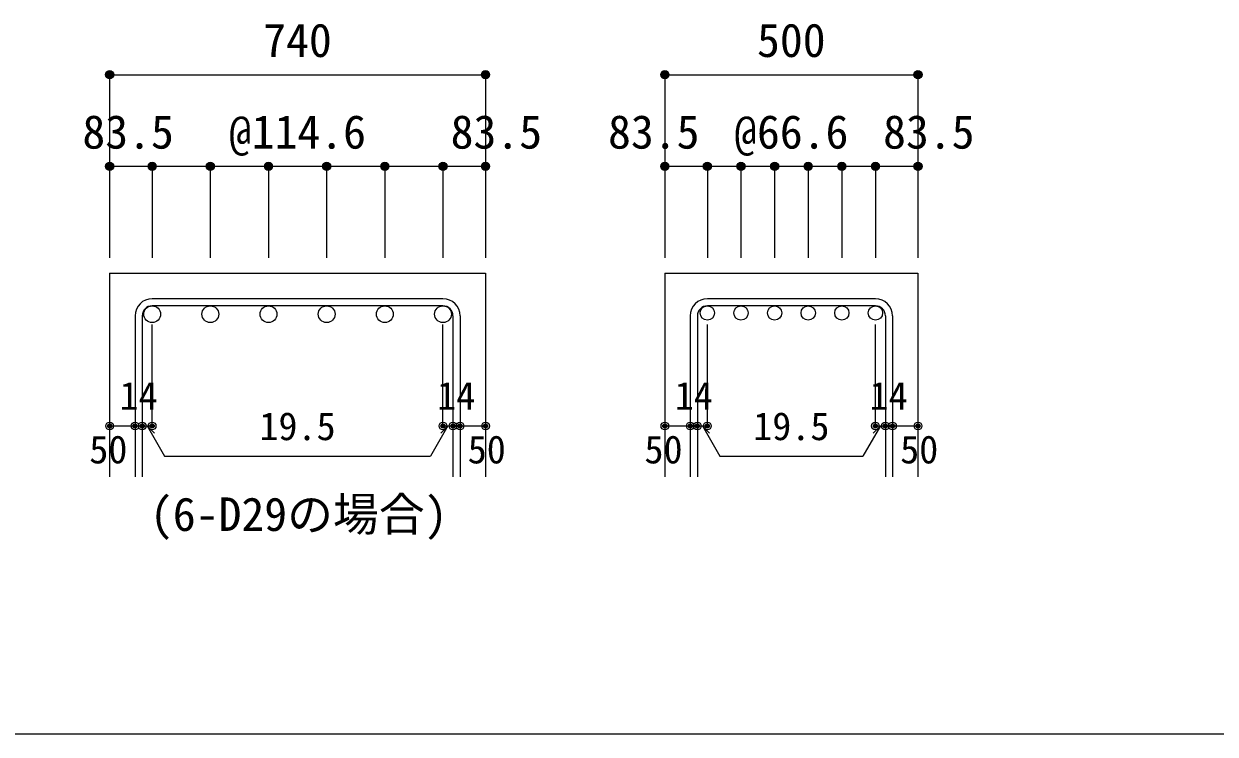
# Model space of a CAD drawing. Units: millimetres at full size, sheet at 1:30. Extents: x -5973 to 5954, y -4195 to 4201.
# Drawn here: x -955 to 1384, y -4195 to -2800 of the extents above; entities that cross this region are included whole.
import ezdxf
from ezdxf.enums import TextEntityAlignment as Align

# ---------------------------------------------------------------- set-up
doc = ezdxf.new("R2010")
doc.units = ezdxf.units.MM
doc.header["$LTSCALE"] = 30
doc.header["$PDMODE"] = 32
doc.header["$PDSIZE"] = 15
for name, color, linetype in [('0-1', 2, 'Continuous'), ('0-5', 7, 'Continuous'), ('0-6', 7, 'Continuous'), ('0-7', 4, 'Continuous'), ('0-D', 4, 'Continuous'), ('F-0_枠', 6, 'Continuous')]:
    doc.layers.add(name, color=color, linetype=linetype)
doc.styles.add('ＭＳ ゴシック', font='')
doc.styles.get('ＭＳ ゴシック').set_extended_font_data('MS Gothic')

msp = doc.modelspace()

# ---------------------------------------------------------------- linework, layer by layer
at = {"layer": '0-1'}
for p, q in [((-786.1, -3289.89), (-786.1, -3689.89)), ((-786.1, -3289.89), (-48.1, -3289.89)), ((-48.1, -3289.89), (-48.1, -3689.89)), ((303.94, -3289.89), (303.94, -3689.89)), ((303.94, -3289.89), (800.94, -3289.89)), ((800.94, -3289.89), (800.94, -3689.89))]:
    msp.add_line(p, q, dxfattribs=at)
at = {"layer": '0-5', "color": 3}
for centre, radius in [((-702.6, -3370.39), 16.5), ((-588.4, -3370.39), 16.5), ((-474.2, -3370.39), 16.5), ((-360, -3370.39), 16.5), ((-245.8, -3370.39), 16.5), ((-131.6, -3370.39), 16.5), ((387.44, -3367.89), 14), ((453.44, -3367.89), 14), ((519.44, -3367.89), 14), ((585.44, -3367.89), 14), ((651.44, -3367.89), 14), ((717.44, -3367.89), 14)]:
    msp.add_circle(centre, radius, dxfattribs=at)
at = {"layer": '0-6'}
for p, q in [((-131.6, -3339.89), (-702.6, -3339.89)), ((717.44, -3339.89), (387.44, -3339.89)), ((-131.6, -3353.89), (-702.6, -3353.89)), ((717.44, -3353.89), (387.44, -3353.89)), ((-736.1, -3373.39), (-736.1, -3689.89)), ((-722.1, -3373.39), (-722.1, -3689.89)), ((-112.1, -3373.39), (-112.1, -3689.89)), ((-98.1, -3373.39), (-98.1, -3689.89)), ((353.94, -3373.39), (353.94, -3689.89)), ((367.94, -3373.39), (367.94, -3689.89)), ((736.94, -3373.39), (736.94, -3689.89)), ((750.94, -3373.39), (750.94, -3689.89))]:
    msp.add_line(p, q, dxfattribs=at)
for centre, radius, start, end in [((-702.6, -3373.39), 33.5, 90, 180), ((-131.6, -3373.39), 33.5, 0, 90), ((387.44, -3373.39), 33.5, 90, 180), ((717.44, -3373.39), 33.5, 0, 90), ((-702.6, -3373.39), 19.5, 90, 180), ((-131.6, -3373.39), 19.5, 0, 90), ((387.44, -3373.39), 19.5, 90, 180), ((717.44, -3373.39), 19.5, 0, 90)]:
    msp.add_arc(centre, radius, start, end, dxfattribs=at)
at = {"layer": '0-D'}
for p, q in [((-786.1, -2899.89), (-786.1, -3079.89)), ((-786.1, -2899.89), (-48.1, -2899.89)), ((-786.1, -2899.89), (-48.1, -2899.89)), ((-48.1, -2899.89), (-48.1, -3079.89)), ((303.94, -2899.89), (800.94, -2899.89)), ((303.94, -2899.89), (303.94, -3079.89)), ((303.94, -2899.89), (800.94, -2899.89)), ((800.94, -2899.89), (800.94, -3079.89)), ((-702.6, -3079.89), (-786.1, -3079.89)), ((-786.1, -3079.89), (-786.1, -3259.89)), ((-417.1, -3079.89), (-702.6, -3079.89)), ((-702.6, -3079.89), (-702.6, -3259.89)), ((-588.4, -3079.89), (-588.4, -3259.89)), ((-474.2, -3079.89), (-474.2, -3259.89)), ((-131.6, -3079.89), (-417.1, -3079.89)), ((-360, -3079.89), (-360, -3259.89)), ((-245.8, -3079.89), (-245.8, -3259.89)), ((-48.1, -3079.89), (-131.6, -3079.89)), ((-131.6, -3079.89), (-131.6, -3259.89)), ((-48.1, -3079.89), (-48.1, -3259.89)), ((387.44, -3079.89), (303.94, -3079.89)), ((303.94, -3079.89), (303.94, -3259.89)), ((552.44, -3079.89), (387.44, -3079.89)), ((387.44, -3079.89), (387.44, -3259.89)), ((453.44, -3079.89), (453.44, -3259.89)), ((519.44, -3079.89), (519.44, -3259.89)), ((717.44, -3079.89), (552.44, -3079.89)), ((585.44, -3079.89), (585.44, -3259.89)), ((651.44, -3079.89), (651.44, -3259.89)), ((800.94, -3079.89), (717.44, -3079.89)), ((717.44, -3079.89), (717.44, -3259.89)), ((800.94, -3079.89), (800.94, -3259.89)), ((-702.6, -3589.89), (-702.6, -3390.56)), ((-131.6, -3589.89), (-131.6, -3390.56)), ((387.44, -3589.89), (387.44, -3390.56)), ((717.44, -3589.89), (717.44, -3390.56)), ((-786.1, -3589.89), (-736.1, -3589.89)), ((-736.1, -3589.89), (-702.6, -3589.89)), ((-712.35, -3589.89), (-698.21, -3604.04)), ((-712.35, -3589.89), (-678.13, -3649.17)), ((-121.85, -3589.89), (-156.07, -3649.17)), ((-121.85, -3589.89), (-135.99, -3604.04)), ((-131.6, -3589.89), (-48.1, -3589.89)), ((-112.1, -3589.89), (-98.1, -3589.89)), ((303.94, -3589.89), (353.94, -3589.89)), ((353.94, -3589.89), (387.44, -3589.89)), ((377.69, -3589.89), (391.83, -3604.04)), ((377.69, -3589.89), (411.91, -3649.17)), ((727.19, -3589.89), (692.96, -3649.17)), ((727.19, -3589.89), (713.04, -3604.04)), ((717.44, -3589.89), (800.94, -3589.89)), ((736.94, -3589.89), (750.94, -3589.89)), ((-678.13, -3649.17), (-156.07, -3649.17)), ((411.91, -3649.17), (692.96, -3649.17))]:
    msp.add_line(p, q, dxfattribs=at)
for points in [[(-48.1, -2899.89), (-48.1, -3079.89), (-48.1, -3259.89)], [(800.94, -2899.89), (800.94, -3079.89), (800.94, -3259.89)]]:
    msp.add_lwpolyline(points, dxfattribs=at)
for centre, radius in [((-786.1, -2899.89), 8), ((-786.1, -2899.89), 7.2), ((-786.1, -2899.89), 6.4), ((-786.1, -2899.89), 5.6), ((-786.1, -2899.89), 4.8), ((-786.1, -2899.89), 4), ((-786.1, -2899.89), 3.2), ((-786.1, -2899.89), 2.4), ((-786.1, -2899.89), 1.6), ((-786.1, -2899.89), 0.8), ((-48.1, -2899.89), 8), ((-48.1, -2899.89), 7.2), ((-48.1, -2899.89), 6.4), ((-48.1, -2899.89), 5.6), ((-48.1, -2899.89), 4.8), ((-48.1, -2899.89), 4), ((-48.1, -2899.89), 3.2), ((-48.1, -2899.89), 2.4), ((-48.1, -2899.89), 1.6), ((-48.1, -2899.89), 0.8), ((303.94, -2899.89), 8), ((303.94, -2899.89), 7.2), ((303.94, -2899.89), 6.4), ((303.94, -2899.89), 5.6), ((303.94, -2899.89), 4.8), ((303.94, -2899.89), 4), ((303.94, -2899.89), 3.2), ((303.94, -2899.89), 2.4), ((303.94, -2899.89), 1.6), ((303.94, -2899.89), 0.8), ((800.94, -2899.89), 8), ((800.94, -2899.89), 7.2), ((800.94, -2899.89), 6.4), ((800.94, -2899.89), 5.6), ((800.94, -2899.89), 4.8), ((800.94, -2899.89), 4), ((800.94, -2899.89), 3.2), ((800.94, -2899.89), 2.4), ((800.94, -2899.89), 1.6), ((800.94, -2899.89), 0.8), ((-786.1, -3079.89), 8), ((-786.1, -3079.89), 7.2), ((-786.1, -3079.89), 6.4), ((-786.1, -3079.89), 5.6), ((-786.1, -3079.89), 4.8), ((-786.1, -3079.89), 4), ((-786.1, -3079.89), 3.2), ((-786.1, -3079.89), 2.4), ((-786.1, -3079.89), 1.6), ((-786.1, -3079.89), 0.8), ((-702.6, -3079.89), 8), ((-702.6, -3079.89), 7.2), ((-702.6, -3079.89), 6.4), ((-702.6, -3079.89), 5.6), ((-702.6, -3079.89), 4.8), ((-702.6, -3079.89), 4), ((-702.6, -3079.89), 3.2), ((-702.6, -3079.89), 2.4), ((-702.6, -3079.89), 1.6), ((-702.6, -3079.89), 0.8), ((-588.4, -3079.89), 8), ((-588.4, -3079.89), 7.2), ((-588.4, -3079.89), 6.4), ((-588.4, -3079.89), 5.6), ((-588.4, -3079.89), 4.8), ((-588.4, -3079.89), 4), ((-588.4, -3079.89), 3.2), ((-588.4, -3079.89), 2.4), ((-588.4, -3079.89), 1.6), ((-588.4, -3079.89), 0.8), ((-474.2, -3079.89), 8), ((-474.2, -3079.89), 7.2), ((-474.2, -3079.89), 6.4), ((-474.2, -3079.89), 5.6), ((-474.2, -3079.89), 4.8), ((-474.2, -3079.89), 4), ((-474.2, -3079.89), 3.2), ((-474.2, -3079.89), 2.4), ((-474.2, -3079.89), 1.6), ((-474.2, -3079.89), 0.8), ((-360, -3079.89), 8), ((-360, -3079.89), 7.2), ((-360, -3079.89), 6.4), ((-360, -3079.89), 5.6), ((-360, -3079.89), 4.8), ((-360, -3079.89), 4), ((-360, -3079.89), 3.2), ((-360, -3079.89), 2.4), ((-360, -3079.89), 1.6), ((-360, -3079.89), 0.8), ((-245.8, -3079.89), 8), ((-245.8, -3079.89), 7.2), ((-245.8, -3079.89), 6.4), ((-245.8, -3079.89), 5.6), ((-245.8, -3079.89), 4.8), ((-245.8, -3079.89), 4), ((-245.8, -3079.89), 3.2), ((-245.8, -3079.89), 2.4), ((-245.8, -3079.89), 1.6), ((-245.8, -3079.89), 0.8), ((-131.6, -3079.89), 8), ((-131.6, -3079.89), 7.2), ((-131.6, -3079.89), 6.4), ((-131.6, -3079.89), 5.6), ((-131.6, -3079.89), 4.8), ((-131.6, -3079.89), 4), ((-131.6, -3079.89), 3.2), ((-131.6, -3079.89), 2.4), ((-131.6, -3079.89), 1.6), ((-131.6, -3079.89), 0.8), ((-48.1, -3079.89), 8), ((-48.1, -3079.89), 7.2), ((-48.1, -3079.89), 6.4), ((-48.1, -3079.89), 5.6), ((-48.1, -3079.89), 4.8), ((-48.1, -3079.89), 4), ((-48.1, -3079.89), 3.2), ((-48.1, -3079.89), 2.4), ((-48.1, -3079.89), 1.6), ((-48.1, -3079.89), 0.8), ((303.94, -3079.89), 8), ((303.94, -3079.89), 7.2), ((303.94, -3079.89), 6.4), ((303.94, -3079.89), 5.6), ((303.94, -3079.89), 4.8), ((303.94, -3079.89), 4), ((303.94, -3079.89), 3.2), ((303.94, -3079.89), 2.4), ((303.94, -3079.89), 1.6), ((303.94, -3079.89), 0.8), ((387.44, -3079.89), 8), ((387.44, -3079.89), 7.2), ((387.44, -3079.89), 6.4), ((387.44, -3079.89), 5.6), ((387.44, -3079.89), 4.8), ((387.44, -3079.89), 4), ((387.44, -3079.89), 3.2), ((387.44, -3079.89), 2.4), ((387.44, -3079.89), 1.6), ((387.44, -3079.89), 0.8), ((453.44, -3079.89), 8), ((453.44, -3079.89), 7.2), ((453.44, -3079.89), 6.4), ((453.44, -3079.89), 5.6), ((453.44, -3079.89), 4.8), ((453.44, -3079.89), 4), ((453.44, -3079.89), 3.2), ((453.44, -3079.89), 2.4), ((453.44, -3079.89), 1.6), ((453.44, -3079.89), 0.8), ((519.44, -3079.89), 8), ((519.44, -3079.89), 7.2), ((519.44, -3079.89), 6.4), ((519.44, -3079.89), 5.6), ((519.44, -3079.89), 4.8), ((519.44, -3079.89), 4), ((519.44, -3079.89), 3.2), ((519.44, -3079.89), 2.4), ((519.44, -3079.89), 1.6), ((519.44, -3079.89), 0.8), ((585.44, -3079.89), 8), ((585.44, -3079.89), 7.2), ((585.44, -3079.89), 6.4), ((585.44, -3079.89), 5.6), ((585.44, -3079.89), 4.8), ((585.44, -3079.89), 4), ((585.44, -3079.89), 3.2), ((585.44, -3079.89), 2.4), ((585.44, -3079.89), 1.6), ((585.44, -3079.89), 0.8), ((651.44, -3079.89), 8), ((651.44, -3079.89), 7.2), ((651.44, -3079.89), 6.4), ((651.44, -3079.89), 5.6), ((651.44, -3079.89), 4.8), ((651.44, -3079.89), 4), ((651.44, -3079.89), 3.2), ((651.44, -3079.89), 2.4), ((651.44, -3079.89), 1.6), ((651.44, -3079.89), 0.8), ((717.44, -3079.89), 8), ((717.44, -3079.89), 7.2), ((717.44, -3079.89), 6.4), ((717.44, -3079.89), 5.6), ((717.44, -3079.89), 4.8), ((717.44, -3079.89), 4), ((717.44, -3079.89), 3.2), ((717.44, -3079.89), 2.4), ((717.44, -3079.89), 1.6), ((717.44, -3079.89), 0.8), ((800.94, -3079.89), 8), ((800.94, -3079.89), 7.2), ((800.94, -3079.89), 6.4), ((800.94, -3079.89), 5.6), ((800.94, -3079.89), 4.8), ((800.94, -3079.89), 4), ((800.94, -3079.89), 3.2), ((800.94, -3079.89), 2.4), ((800.94, -3079.89), 1.6), ((800.94, -3079.89), 0.8), ((-786.1, -3589.89), 4), ((-786.1, -3589.89), 3.6), ((-786.1, -3589.89), 3.2), ((-786.1, -3589.89), 2.8), ((-786.1, -3589.89), 2.4), ((-786.1, -3589.89), 2), ((-786.1, -3589.89), 1.6), ((-786.1, -3589.89), 1.2), ((-786.1, -3589.89), 0.8), ((-786.1, -3589.89), 0.4), ((-736.1, -3589.89), 4), ((-736.1, -3589.89), 3.6), ((-736.1, -3589.89), 3.2), ((-736.1, -3589.89), 2.8), ((-736.1, -3589.89), 2.4), ((-736.1, -3589.89), 2), ((-736.1, -3589.89), 1.6), ((-736.1, -3589.89), 1.2), ((-736.1, -3589.89), 0.8), ((-736.1, -3589.89), 0.4), ((-722.1, -3589.89), 4), ((-722.1, -3589.89), 3.6), ((-722.1, -3589.89), 3.2), ((-722.1, -3589.89), 2.8), ((-722.1, -3589.89), 2.4), ((-722.1, -3589.89), 2), ((-722.1, -3589.89), 1.6), ((-722.1, -3589.89), 1.2), ((-722.1, -3589.89), 0.8), ((-722.1, -3589.89), 0.4), ((-702.6, -3589.89), 4), ((-702.6, -3589.89), 3.6), ((-702.6, -3589.89), 3.2), ((-702.6, -3589.89), 2.8), ((-702.6, -3589.89), 2.4), ((-702.6, -3589.89), 2), ((-702.6, -3589.89), 1.6), ((-702.6, -3589.89), 1.2), ((-702.6, -3589.89), 0.8), ((-702.6, -3589.89), 0.4), ((-131.6, -3589.89), 4), ((-131.6, -3589.89), 3.6), ((-131.6, -3589.89), 3.2), ((-131.6, -3589.89), 2.8), ((-131.6, -3589.89), 2.4), ((-131.6, -3589.89), 2), ((-131.6, -3589.89), 1.6), ((-131.6, -3589.89), 1.2), ((-131.6, -3589.89), 0.8), ((-131.6, -3589.89), 0.4), ((-112.1, -3589.89), 4), ((-112.1, -3589.89), 3.6), ((-112.1, -3589.89), 3.2), ((-112.1, -3589.89), 2.8), ((-112.1, -3589.89), 2.4), ((-112.1, -3589.89), 2), ((-112.1, -3589.89), 1.6), ((-112.1, -3589.89), 1.2), ((-112.1, -3589.89), 0.8), ((-112.1, -3589.89), 0.4), ((-98.1, -3589.89), 4), ((-98.1, -3589.89), 3.6), ((-98.1, -3589.89), 3.2), ((-98.1, -3589.89), 2.8), ((-98.1, -3589.89), 2.4), ((-98.1, -3589.89), 2), ((-98.1, -3589.89), 1.6), ((-98.1, -3589.89), 1.2), ((-98.1, -3589.89), 0.8), ((-98.1, -3589.89), 0.4), ((-48.1, -3589.89), 4), ((-48.1, -3589.89), 3.6), ((-48.1, -3589.89), 3.2), ((-48.1, -3589.89), 2.8), ((-48.1, -3589.89), 2.4), ((-48.1, -3589.89), 2), ((-48.1, -3589.89), 1.6), ((-48.1, -3589.89), 1.2), ((-48.1, -3589.89), 0.8), ((-48.1, -3589.89), 0.4), ((303.94, -3589.89), 4), ((303.94, -3589.89), 3.6), ((303.94, -3589.89), 3.2), ((303.94, -3589.89), 2.8), ((303.94, -3589.89), 2.4), ((303.94, -3589.89), 2), ((303.94, -3589.89), 1.6), ((303.94, -3589.89), 1.2), ((303.94, -3589.89), 0.8), ((303.94, -3589.89), 0.4), ((353.94, -3589.89), 4), ((353.94, -3589.89), 3.6), ((353.94, -3589.89), 3.2), ((353.94, -3589.89), 2.8), ((353.94, -3589.89), 2.4), ((353.94, -3589.89), 2), ((353.94, -3589.89), 1.6), ((353.94, -3589.89), 1.2), ((353.94, -3589.89), 0.8), ((353.94, -3589.89), 0.4), ((367.94, -3589.89), 4), ((367.94, -3589.89), 3.6), ((367.94, -3589.89), 3.2), ((367.94, -3589.89), 2.8), ((367.94, -3589.89), 2.4), ((367.94, -3589.89), 2), ((367.94, -3589.89), 1.6), ((367.94, -3589.89), 1.2), ((367.94, -3589.89), 0.8), ((367.94, -3589.89), 0.4), ((387.44, -3589.89), 4), ((387.44, -3589.89), 3.6), ((387.44, -3589.89), 3.2), ((387.44, -3589.89), 2.8), ((387.44, -3589.89), 2.4), ((387.44, -3589.89), 2), ((387.44, -3589.89), 1.6), ((387.44, -3589.89), 1.2), ((387.44, -3589.89), 0.8), ((387.44, -3589.89), 0.4), ((717.44, -3589.89), 4), ((717.44, -3589.89), 3.6), ((717.44, -3589.89), 3.2), ((717.44, -3589.89), 2.8), ((717.44, -3589.89), 2.4), ((717.44, -3589.89), 2), ((717.44, -3589.89), 1.6), ((717.44, -3589.89), 1.2), ((717.44, -3589.89), 0.8), ((717.44, -3589.89), 0.4), ((736.94, -3589.89), 4), ((736.94, -3589.89), 3.6), ((736.94, -3589.89), 3.2), ((736.94, -3589.89), 2.8), ((736.94, -3589.89), 2.4), ((736.94, -3589.89), 2), ((736.94, -3589.89), 1.6), ((736.94, -3589.89), 1.2), ((736.94, -3589.89), 0.8), ((736.94, -3589.89), 0.4), ((750.94, -3589.89), 4), ((750.94, -3589.89), 3.6), ((750.94, -3589.89), 3.2), ((750.94, -3589.89), 2.8), ((750.94, -3589.89), 2.4), ((750.94, -3589.89), 2), ((750.94, -3589.89), 1.6), ((750.94, -3589.89), 1.2), ((750.94, -3589.89), 0.8), ((750.94, -3589.89), 0.4), ((800.94, -3589.89), 4), ((800.94, -3589.89), 3.6), ((800.94, -3589.89), 3.2), ((800.94, -3589.89), 2.8), ((800.94, -3589.89), 2.4), ((800.94, -3589.89), 2), ((800.94, -3589.89), 1.6), ((800.94, -3589.89), 1.2), ((800.94, -3589.89), 0.8), ((800.94, -3589.89), 0.4)]:
    msp.add_circle(centre, radius, dxfattribs=at)
at = {"layer": '0-D', "color": 7}
for p in [(-786.1, -2899.89), (-48.1, -2899.89), (303.94, -2899.89), (800.94, -2899.89), (-786.1, -3079.89), (-702.6, -3079.89), (-588.4, -3079.89), (-474.2, -3079.89), (-360, -3079.89), (-245.8, -3079.89), (-131.6, -3079.89), (-48.1, -3079.89), (303.94, -3079.89), (387.44, -3079.89), (453.44, -3079.89), (519.44, -3079.89), (585.44, -3079.89), (651.44, -3079.89), (717.44, -3079.89), (800.94, -3079.89), (-786.1, -3589.89), (-736.1, -3589.89), (-722.1, -3589.89), (-702.6, -3589.89), (-131.6, -3589.89), (-112.1, -3589.89), (-98.1, -3589.89), (-48.1, -3589.89), (303.94, -3589.89), (353.94, -3589.89), (367.94, -3589.89), (387.44, -3589.89), (717.44, -3589.89), (736.94, -3589.89), (750.94, -3589.89), (800.94, -3589.89)]:
    msp.add_point(p, dxfattribs=at)
at = {"layer": 'F-0_枠'}
msp.add_line((5954.1, -4195.24), (-5972.88, -4195.24), dxfattribs=at)

# ---------------------------------------------------------------- texts
at = {"layer": '0-7', "color": 7, "style": 'ＭＳ ゴシック'}
msp.add_text('(6-D29の場合)', height=65.98, dxfattribs=at).set_placement((-706.93, -3815.88), align=Align.BOTTOM_LEFT)
at = {"layer": '0-D', "style": 'ＭＳ ゴシック'}
for s, height, p in [('740', 65.98, (-484.6, -2884.89)), ('500', 65.98, (484.94, -2884.89)), ('83.5', 65.98, (-839.6, -3064.89)), ('@114.6', 65.98, (-552.1, -3064.89)), ('83.5', 65.98, (-116.6, -3064.89)), ('83.5', 65.98, (192.44, -3064.89)), ('@66.6', 65.98, (439.94, -3064.89)), ('83.5', 65.98, (732.44, -3064.89)), ('14', 54.99, (-766.64, -3574.44)), ('14', 54.99, (-143.06, -3574.44)), ('14', 54.99, (323.4, -3574.44)), ('14', 54.99, (705.98, -3574.44)), ('19.5', 54.99, (-492.1, -3634.17)), ('19.5', 54.99, (477.44, -3634.17)), ('50', 54.99, (-826.1, -3679.89)), ('50', 54.99, (-83.1, -3679.89)), ('50', 54.99, (263.94, -3679.89)), ('50', 54.99, (765.94, -3679.89))]:
    msp.add_text(s, height=height, dxfattribs=at).set_placement(p, align=Align.BOTTOM_LEFT)

doc.saveas('drawing.dxf')
